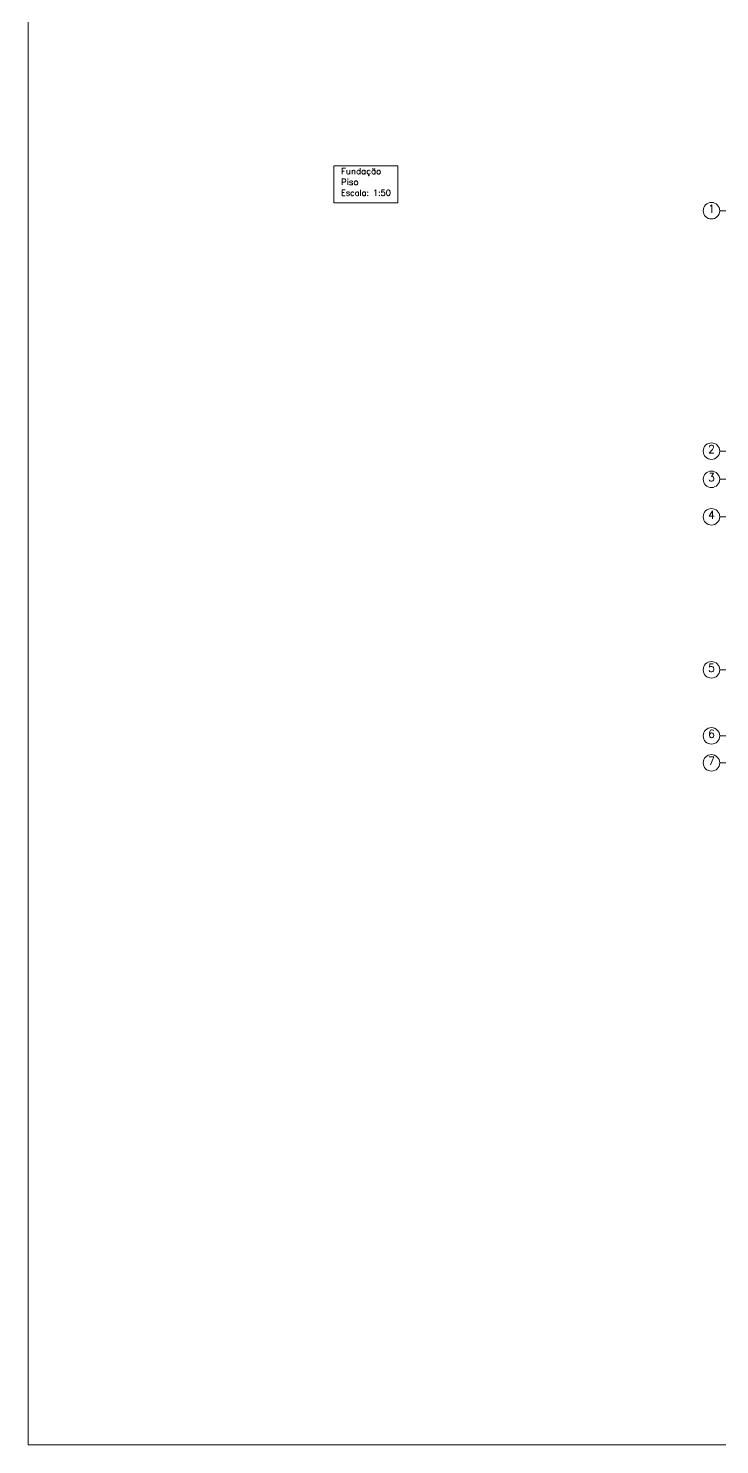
# Model space of a CAD drawing. Header units: metres. Extents: x 0 to 119, y 0 to 84.
# Drawn here: x 0 to 23.04, y 0 to 47.2 of the extents above; entities that cross this region are included whole.
import ezdxf
from ezdxf.enums import TextEntityAlignment as Align

# ---------------------------------------------------------------- set-up
doc = ezdxf.new("R2010")
doc.units = ezdxf.units.M
doc.linetypes.add('CYPE_RAYAPUNTOPUNTO', pattern=[0.45, 0.225, -0.075, 0, -0.075, 0, -0.075])
for name, color, linetype, lineweight in [('COTA_FORMAS', 3, 'CYPE_RAYAPUNTOPUNTO', 0), ('COTAS_REF_LINHAS', 2, 'Continuous', 0), ('QUAD_BORDA', 1, 'Continuous', 20), ('QUAD_LIMITES', 2, 'Continuous', 0), ('TABELAS', 1, 'Continuous', 9)]:
    doc.layers.add(name, color=color, linetype=linetype, lineweight=lineweight)
doc.styles.add('CYPETXT', font='', dxfattribs={"height": 0.2})
doc.styles.get('CYPETXT').set_extended_font_data('romans')

msp = doc.modelspace()

# ---------------------------------------------------------------- linework, layer by layer
at = {"layer": 'COTA_FORMAS'}
for p, q in [((23.0438, 41.12223), (108.6738, 41.12223)), ((23.0438, 33.11023), (108.6738, 33.11023)), ((23.0438, 32.17223), (108.6738, 32.17223)), ((23.0438, 30.92223), (108.6738, 30.92223)), ((23.0438, 25.82223), (108.6738, 25.82223)), ((23.0438, 23.62223), (108.6738, 23.62223)), ((23.0438, 22.72223), (108.6738, 22.72223))]:
    msp.add_line(p, q, dxfattribs=at)
at = {"layer": 'COTAS_REF_LINHAS'}
for centre in [(22.76873, 41.12223), (22.76873, 33.11023), (22.76873, 32.17223), (22.76873, 30.92223), (22.76873, 25.82223), (22.76873, 23.62223), (22.76873, 22.72223)]:
    msp.add_circle(centre, 0.27507, dxfattribs=at)
at = {"layer": 'QUAD_BORDA'}
msp.add_lwpolyline([(0, 0), (118.8, 0), (118.8, 84), (0, 84), (0, 0)], close=True, dxfattribs=at)
at = {"layer": 'QUAD_LIMITES'}
msp.add_lwpolyline([(0, 0), (118.8, 0), (118.8, 84), (0, 84), (0, 0)], close=True, dxfattribs=at)
at = {"layer": 'TABELAS'}
msp.add_lwpolyline([(10.1824, 41.385), (12.3214, 41.385), (12.3214, 42.615), (10.1824, 42.615), (10.1824, 41.385)], close=True, dxfattribs=at)

# ---------------------------------------------------------------- texts
at = {"layer": 'COTAS_REF_LINHAS', "style": 'CYPETXT', "width": 0.872087}
for s, p, p2 in [('1', (22.65673, 41.05556), (22.88073, 41.05556)), ('2', (22.65673, 33.04356), (22.88073, 33.04356)), ('3', (22.65673, 32.10556), (22.88073, 32.10556)), ('4', (22.65673, 30.85556), (22.88073, 30.85556)), ('5', (22.65673, 25.75556), (22.88073, 25.75556)), ('6', (22.65673, 23.55556), (22.88073, 23.55556)), ('7', (22.65673, 22.65556), (22.88073, 22.65556))]:
    msp.add_text(s, height=0.26667, dxfattribs=at).set_placement(p, p2, align=Align.FIT)
at = {"layer": 'TABELAS', "style": 'CYPETXT'}
for s, width, p, p2 in [('Fundação', 0.926381, (10.4224, 42.34), (11.7634, 42.34)), ('Piso', 0.929405, (10.4224, 41.98), (11.0074, 41.98)), ('Escala: 1:50', 0.852982, (10.4224, 41.62), (12.0814, 41.62))]:
    msp.add_text(s, height=0.2, dxfattribs=dict(at, width=width)).set_placement(p, p2, align=Align.FIT)

doc.saveas('drawing.dxf')
